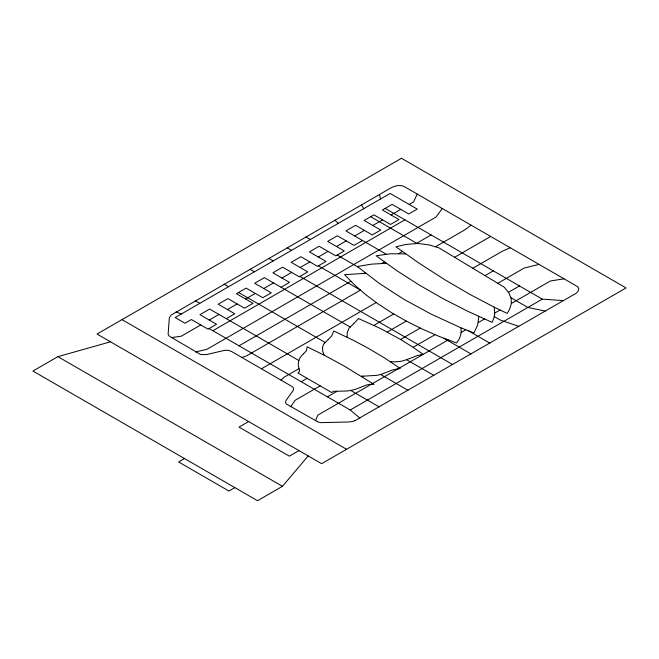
<?xml version="1.0" encoding="UTF-8"?>
<svg xmlns="http://www.w3.org/2000/svg" width="659" height="659" viewBox="0 0 659 659"><rect width="100%" height="100%" fill="white"/><g stroke="black" fill="none" stroke-linecap="round" stroke-linejoin="round"><path stroke-width="0.99" d="M500.041 310.018L494.744 313.074L494.192 307.168L469.768 294.326L445.08 279.894L419.388 263.386L395.902 246.796L405.96 244.448L416.216 243.575A34.869 20.132 0 0 1 417.205 243.575L417.452 243.583A33.255 19.202 0 0 1 419.865 243.665L429.652 245.049L439.125 247.949L504.292 287.25L508.764 292.761L511.153 298.428L511.343 303.873L509.432 309.656L507.109 313.379L494.11 307.127M494.744 313.074L493.97 317.729L492.108 322.35L467.651 311.237L442.741 298.494L419.108 284.96L396.833 270.66L376.132 255.766L390.729 253.756L405.689 253.913M322.531 348.133L322.795 351.461L324.03 355.044M365.737 273.328L344.591 274.688L354.567 284.919L365.704 294.631L377.747 303.675L391.825 312.852L406.29 321.081L422.024 328.94L438.935 336.329L456.547 343.018L459.018 339.352L460.575 335.571L461.185 331.683L460.88 327.787L431.274 314.178L404.165 299.466L379.493 283.543L357.326 266.516L371.528 264.135L386.339 263.328M461.135 332.498L465.831 329.755L473.945 332.976L477.709 324.871L478.796 316.493M494.266 316.575L500.247 320.027L518.847 326.345M360.275 387.467L357.565 388.563A29.482 17.019 0 0 1 350.654 390.441A32.588 18.814 0 0 1 346.626 391.018L333.693 391.306L331.765 392.558L298.008 373.068C301.69 371.371 297.143 366.42 298.445 362.952A37.168 21.459 0 0 1 298.889 360.547L298.914 360.498A28.189 16.277 0 0 1 301.575 355.736L303.568 353.825M315.554 420.59L317.86 415.096L398.127 368.785L400.252 368.488L384.741 358.068L368.628 348.454L353.611 340.423L333.775 330.975L331.807 335.761L328.198 339.607M417.271 194.084L413.49 202L409.223 204.463M358.348 318.742L353.801 323.627M290.594 406.801L295.183 400.268L320.15 385.853M442.28 208.516L436.011 217.05L206.918 349.311L195.616 351.964M324.31 343.364L327.968 339.805M110.498 341.799L57.901 356.651L32.95 371.058L257.521 500.708L282.472 486.309L308.19 455.937M353.479 323.907L349.385 327.844A22.563 13.032 0 0 0 348.833 328.627L347.277 332.498L347.104 337.177M281.047 380.062L283.914 377.335L298.939 368.661M303.675 353.718L306.147 351.033A13.526 7.809 0 0 0 306.476 350.473L307.086 346.823L324.146 355.16L344.665 366.297L374.015 384.378L369.394 384.419A13.378 7.719 0 0 0 365.918 385.243L360.745 387.27M471.094 225.156L464.941 229.793L435.657 246.697M200.764 324.945L181.25 336.222L171.719 337.548M209.241 320.043L218.945 314.434M227.421 309.532L237.125 303.931M245.601 299.029L255.305 293.42M263.781 288.518L273.485 282.917M281.961 278.016L291.665 272.406M300.142 267.505L309.845 261.903M318.313 256.994L328.017 251.392M336.502 246.491L346.206 240.889M354.682 235.988L364.386 230.378M372.862 225.477L382.566 219.867M391.042 214.974L400.746 209.364M386.141 254.152L345.909 230.922L355.621 225.32L372.261 234.925L380.745 230.032L364.155 220.452L373.867 214.85L390.515 224.455L398.992 219.562L382.401 209.982L392.113 204.381L408.761 213.994L417.238 209.092L390.128 193.441L175.162 317.547L184.99 323.223L191.39 319.533L208.038 329.146L216.523 324.244L199.932 314.673L209.636 309.063L226.284 318.676L234.769 313.775L218.178 304.203L227.89 298.593L244.53 308.206L253.015 303.313L236.424 293.733L246.137 288.123L262.776 297.736L271.261 292.843L254.671 283.263L264.383 277.661L350.086 327.021M281.031 287.266L289.507 282.373L272.917 272.793L282.629 267.192L299.277 276.805L307.753 271.903L291.171 262.323L300.875 256.722L317.523 266.335L325.999 261.434L309.417 251.862L319.121 246.252L335.769 255.865L344.253 250.972L327.663 241.392L337.367 235.782L354.015 245.395L362.499 240.502M212.865 330.703L404.923 219.818M239.036 345.81L350.827 281.278M364.592 273.328L365.251 272.95M381.775 263.402L384.378 261.903M398.802 253.575L402.361 251.524M416.126 243.575L431.093 234.933M360.366 290.166L246.655 355.819L241.919 357.475M261.483 368.768L376.165 302.555M454.595 257.282L490.667 236.449M323.223 354.633L323.726 354.353M373.925 325.365L393.67 313.964M472.816 268.271L502.207 251.301L510.239 247.751M301.245 381.726L307.119 378.332M387.311 332.037L406.29 321.081M485.016 275.627L493.303 270.849M184.504 458.557L178.605 461.959L228.961 491.037L234.868 487.627M248.616 421.546L239.003 427.09L289.359 456.168L298.972 450.616M358.488 318.536L380.482 328.536L400.548 339.434L420.203 328.083M497.776 283.321L524.276 268.007L539.054 264.391M327.416 396.833L336.84 391.397M362.269 376.717L363.224 376.165L376.487 375.366A26.376 15.231 0 0 0 380.482 374.501L380.655 374.452A23.065 13.32 0 0 0 381.503 374.197L385.927 372.541M400.548 339.434L413.069 347.301L435.022 334.706M508.476 292.308L519.473 285.957M398.16 368.776L448.153 339.945M478.277 322.572L484.406 319.038M511.4 303.461L550.347 281.006L564.055 278.823M209.101 328.528L350.242 410.013L542.291 299.137L563.42 300.611M411.208 357.944L417.147 355.621L423.094 354.311L413.135 347.351M410.549 358.232L403.316 360.786A24.614 14.21 0 0 1 391.495 361.775M386.627 372.244L392.566 369.971L398.127 368.785M354.954 420.681L573.659 294.705C577.235 293.51 581.576 288.156 576.353 285.924L404.98 186.983C400.186 184.116 394.222 185.863 389.774 188.54L171.571 314.804A13.238 7.644 0 0 0 169.256 318.643L168.152 333.924A7.092 4.094 0 0 0 169.956 336.543L200.69 354.558L206.58 354.575L224.768 350.308L228.459 350.382L231.441 351.428L292.365 386.693L293.519 388.332L293.37 390.227L286.097 400.4L285.561 402.171L286.055 403.81L317.341 421.579M406.694 359.773L433.877 375.399M363.224 376.165L361.313 376.108M391.495 361.799L390.4 361.733M545.306 311.073L527.884 307.456L510.964 297.687M176.044 311.929L181.274 314.022M465.831 329.755L460.88 327.787M385.144 208.401L542.291 299.137M370.679 216.687L417.246 243.575M305.916 236.952L310.34 239.505M337.219 255.025L357.788 266.903M468.565 330.851L489.802 343.117M287.135 247.792L291.566 250.346M318.388 265.832L360.012 289.869M443.977 338.339L471.028 353.957M268.79 258.386L273.213 260.939M299.977 276.393L452.675 364.551M249.992 269.234L254.423 271.796M224.142 284.161L228.574 286.714M238.574 292.489L325.101 342.441M380.572 374.469L408.036 390.326M195.361 300.776L199.792 303.329M226.325 318.651L298.898 360.547M379.254 406.941L350.654 390.441M122.014 319.64L346.585 449.29M57.901 356.651L282.472 486.309M350.242 410.013L359.929 418.094M334.961 220.18L338.24 223.401M361.42 204.9L363.768 208.664M379.535 194.446L380.49 199.01M322.589 348.133A23.057 13.312 0 0 1 324.253 343.355M317.3 421.612A7.092 4.094 0 0 0 321.831 422.641L348.298 421.982A13.238 7.644 0 0 0 354.937 420.673M401.479 158.292L97.054 334.047L321.633 463.697L626.05 287.942L401.479 158.292"/></g></svg>
